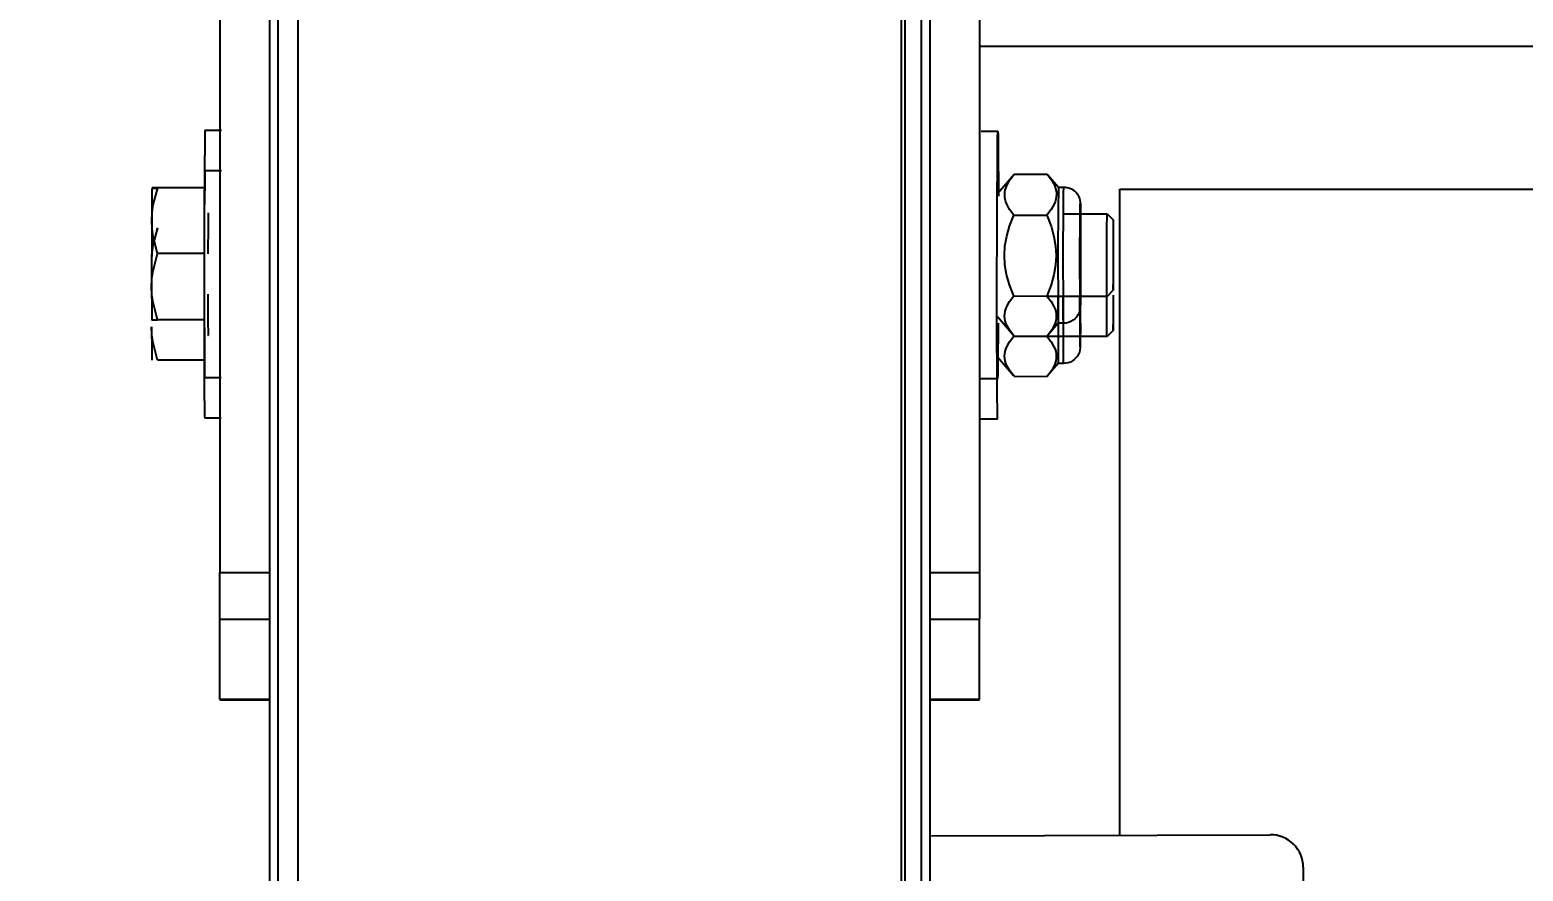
# Model space of a CAD drawing. Header units: millimetres. Extents: x 3109 to 13995, y 24552 to 39949.
# Drawn here: x 8689.6 to 8870.4, y 35240.6 to 35342.5 of the extents above; entities that cross this region are included whole.
import ezdxf

# ---------------------------------------------------------------- set-up
doc = ezdxf.new("R2010")
doc.units = ezdxf.units.MM
doc.header["$LTSCALE"] = 3
doc.layers.add('DomyÅ›lny', color=7, linetype='Continuous')
doc.styles.get("Standard").update_dxf_attribs({"font": 'arial.ttf'})
doc.dimstyles.new('MATEUSZ', dxfattribs={"dimtxt": 35, "dimasz": 16, "dimexe": 0.18, "dimexo": 0.0625, "dimgap": 0.09, "dimtad": 0, "dimdec": 0, "dimdsep": 46, "dimtxsty": 'Standard', "dimblk": 'DOT', "dimcen": 0.09, "dimse1": 1, "dimse2": 1, "dimadec": 0, "dimazin": 0, "dimtfac": 1, "dimtdec": 0, "dimtofl": 0, "dimtmove": 0, "dimatfit": 3, "dimfxl": 1, "dimtolj": 1, "dimtzin": 0, "dimlwd": 9, "dimlwe": 9, "dimarcsym": 0})

# ---------------------------------------------------------------- blocks, each defined once
blk = doc.blocks.new('_Dot')
at = {"color": 0, "linetype": 'ByBlock', "lineweight": -2}
blk.add_line((-0.5, 0), (-1, 0), dxfattribs=at)
at = {"color": 0, "linetype": 'ByBlock', "const_width": 0.5}
blk.add_lwpolyline([(-0.25, 0, 1), (0.25, 0, 1)], format="xyb", close=True, dxfattribs=at)
blk = doc.blocks.new('*D26')
at = {"color": 0, "lineweight": 9, "transparency": 16777216}
for p, q in [((8052.33, 35775.97), (8052.33, 34715.51)), ((8052.33, 33354.53), (8052.33, 34414.99))]:
    blk.add_line(p, q, dxfattribs=at)
at = {"layer": 'Defpoints', "color": 0, "transparency": 16777216}
for p in [(8768.57, 35791.97), (8052.33, 33338.53), (8658.57, 33338.53)]:
    blk.add_point(p, dxfattribs=at)
at = {"color": 0, "lineweight": 9, "transparency": 16777216, "xscale": 16, "yscale": 16, "zscale": 16}
for p, rotation in [((8052.33, 35791.97), 90), ((8052.33, 33338.53), 270)]:
    blk.add_blockref('_Dot', p, dxfattribs=dict(at, rotation=rotation))
at = {"color": 0, "transparency": 16777216, "insert": (8052.33, 34565.25), "char_height": 100, "attachment_point": 5, "rotation": 90}
blk.add_mtext('\\A1;2453', dxfattribs=at)

msp = doc.modelspace()

# ---------------------------------------------------------------- linework, layer by layer
at = {"layer": 'DomyÅ›lny'}
for p, q in [((8719.59, 35692.97), (8719.59, 33346.53)), ((8722.07, 33346.53), (8722.07, 35693.12)), ((8795.07, 35693.12), (8795.07, 33346.53)), ((8797.54, 33346.53), (8797.54, 35692.97)), ((8718.57, 35692.61), (8718.57, 33346.53)), ((8795.57, 33346.53), (8795.57, 35692.61)), ((8798.57, 33346.53), (8798.57, 35692.61)), ((8712.57, 35346.05), (8712.57, 35276.73)), ((8804.57, 35346.05), (8804.57, 35276.73)), ((9051.1, 35340.49), (8804.57, 35340.49)), ((8710.78, 35330.33), (8712.78, 35330.32)), ((8804.78, 35330.21), (8806.78, 35330.21)), ((8710.78, 35325.45), (8712.78, 35325.45)), ((8806.77, 35322.71), (8808.77, 35325.01)), ((8808.77, 35325.02), (8812.77, 35325.01)), ((8812.83, 35324.94), (8814.12, 35323.45)), ((8710.75, 35323.35), (8705.06, 35323.36)), ((8814.12, 35323.45), (8814.77, 35323.45)), ((8821.57, 35244.92), (8821.57, 35323.21)), ((8821.57, 35323.21), (9051.17, 35323.21)), ((8808.72, 35320.06), (8812.72, 35320.06)), ((8814.73, 35320.2), (8820.02, 35320.19)), ((8820.02, 35320.19), (8820.77, 35319.44)), ((8710.71, 35315.38), (8705.02, 35315.39)), ((8808.71, 35310.25), (8812.71, 35310.24)), ((8820, 35310.19), (8812.69, 35310.2)), ((8820.76, 35310.94), (8820, 35310.19)), ((8808.69, 35305.46), (8806.75, 35307.71)), ((8710.73, 35307.35), (8705.04, 35307.36)), ((8814.1, 35306.95), (8812.75, 35305.39)), ((8814.75, 35306.95), (8814.1, 35306.95)), ((8820.76, 35306.07), (8820, 35305.32)), ((8808.75, 35305.39), (8812.75, 35305.38)), ((8820, 35305.32), (8812.7, 35305.33)), ((8710.73, 35302.48), (8705.04, 35302.49)), ((8808.69, 35300.59), (8806.75, 35302.84)), ((8808.75, 35300.52), (8812.75, 35300.51)), ((8814.1, 35302.08), (8812.75, 35300.52)), ((8814.75, 35302.08), (8814.1, 35302.08)), ((8712.74, 35300.32), (8710.74, 35300.33)), ((8806.74, 35300.21), (8804.74, 35300.21)), ((8712.74, 35295.45), (8710.74, 35295.45)), ((8806.74, 35295.34), (8804.74, 35295.34)), ((8712.57, 35276.73), (8718.57, 35276.73)), ((8798.57, 35276.73), (8804.57, 35276.73)), ((8712.57, 35261.34), (8712.57, 35271.08)), ((8712.57, 35271.08), (8718.57, 35271.08)), ((8798.57, 35271.08), (8804.57, 35271.08)), ((8804.57, 35261.34), (8804.57, 35271.08)), ((8718.57, 35261.34), (8712.57, 35261.34)), ((8718.57, 35261.29), (8712.57, 35261.29)), ((8804.57, 35261.34), (8798.57, 35261.34)), ((8804.57, 35261.29), (8798.57, 35261.29)), ((8798.76, 35244.85), (8839.76, 35244.98)), ((8843.77, 35241.04), (8843.89, 35204.43))]:
    msp.add_line(p, q, dxfattribs=at)
for points in [[(8710.78, 35330.32, 0), (8710.78, 35330.32, 0), (8710.78, 35330.32, 0), (8710.78, 35330.32, 0), (8710.78, 35330.32, 0), (8710.78, 35330.32, 0), (8710.77, 35330.28, 0), (8710.77, 35330.12, 0), (8710.75, 35329.37, 0), (8710.69, 35321.09, 0), (8710.67, 35310.05, 0), (8710.7, 35302.82, 0), (8710.72, 35300.9, 0), (8710.73, 35300.46, 0), (8710.74, 35300.35, 0), (8710.74, 35300.33, 0), (8710.74, 35300.33, 0), (8710.74, 35300.33, 0), (8710.74, 35300.33, 0), (8710.74, 35300.33, 0), (8710.74, 35300.33, 0), (8710.74, 35300.33, 0), (8710.74, 35300.33, 0), (8710.74, 35300.33, 0), (8710.74, 35300.33, 0), (8710.74, 35300.33, 0), (8710.74, 35300.33, 0), (8710.74, 35300.33, 0), (8710.74, 35300.33, 0), (8710.74, 35300.33, 0), (8710.74, 35300.33, 0), (8710.74, 35300.33, 0), (8710.74, 35300.33, 0), (8710.74, 35300.33, 0), (8710.74, 35300.33, 0)], [(8806.74, 35300.21, 0), (8806.74, 35300.21, 0), (8806.74, 35300.21, 0), (8806.74, 35300.21, 0), (8806.74, 35300.21, 0), (8806.74, 35300.21, 0), (8806.74, 35300.21, 0), (8806.74, 35300.21, 0), (8806.74, 35300.21, 0), (8806.74, 35300.21, 0), (8806.74, 35300.21, 0), (8806.74, 35300.21, 0), (8806.74, 35300.21, 0), (8806.74, 35300.21, 0), (8806.74, 35300.21, 0), (8806.74, 35300.21, 0), (8806.74, 35300.21, 0), (8806.74, 35300.21, 0), (8806.74, 35300.21, 0), (8806.74, 35300.21, 0), (8806.74, 35300.25, 0), (8806.73, 35300.42, 0), (8806.71, 35301.18, 0), (8806.67, 35309.47, 0), (8806.69, 35320.52, 0), (8806.73, 35327.67, 0), (8806.75, 35329.59, 0), (8806.77, 35330.05, 0), (8806.77, 35330.17, 0), (8806.78, 35330.2, 0), (8806.78, 35330.2, 0), (8806.78, 35330.21, 0), (8806.78, 35330.21, 0), (8806.78, 35330.21, 0), (8806.78, 35330.21, 0)], [(8806.78, 35330.21, 0), (8806.78, 35330.21, 0), (8806.78, 35330.21, 0), (8806.78, 35330.21, 0), (8806.78, 35330.21, 0), (8806.78, 35330.21, 0), (8806.78, 35330.21, 0), (8806.78, 35330.21, 0), (8806.78, 35330.21, 0), (8806.78, 35330.21, 0), (8806.78, 35330.21, 0), (8806.78, 35330.21, 0), (8806.78, 35330.21, 0), (8806.78, 35330.21, 0), (8806.78, 35330.21, 0), (8806.78, 35330.21, 0), (8806.78, 35330.2, 0), (8806.78, 35330.2, 0), (8806.78, 35330.2, 0), (8806.79, 35330.13, 0), (8806.8, 35329.81, 0), (8806.82, 35328.38, 0), (8806.85, 35322.35, 0)], [(8710.78, 35325.45, 0), (8710.78, 35325.45, 0), (8710.78, 35325.45, 0), (8710.78, 35325.45, 0), (8710.78, 35325.45, 0), (8710.78, 35325.45, 0), (8710.77, 35325.42, 0), (8710.77, 35325.26, 0), (8710.75, 35324.57, 0), (8710.72, 35321.33, 0)], [(8808.72, 35320.06, 0), (8808.21, 35320.74, 0), (8807.86, 35321.37, 0), (8807.75, 35321.67, 0), (8807.67, 35321.96, 0), (8807.62, 35322.25, 0), (8807.61, 35322.54, 0), (8807.63, 35322.83, 0), (8807.68, 35323.12, 0), (8807.77, 35323.41, 0), (8807.89, 35323.71, 0), (8808.25, 35324.34, 0), (8808.77, 35325.02, 0)], [(8812.77, 35325.01, 0), (8813.28, 35324.33, 0), (8813.63, 35323.71, 0), (8813.74, 35323.41, 0), (8813.82, 35323.11, 0), (8813.87, 35322.82, 0), (8813.88, 35322.53, 0), (8813.86, 35322.25, 0), (8813.81, 35321.96, 0), (8813.72, 35321.66, 0), (8813.6, 35321.36, 0), (8813.24, 35320.74, 0), (8812.72, 35320.06, 0)], [(8704.33, 35319.37, 0), (8704.38, 35320.33, 0), (8704.51, 35321.3, 0), (8705.06, 35323.36, 0)], [(8704.37, 35323.33, 0), (8704.37, 35323.33, 0), (8704.37, 35323.33, 0), (8704.37, 35323.33, 0), (8704.37, 35323.33, 0), (8704.37, 35323.33, 0), (8704.37, 35323.33, 0), (8704.37, 35323.33, 0), (8704.37, 35323.33, 0), (8704.37, 35323.33, 0), (8704.37, 35323.33, 0), (8704.37, 35323.33, 0), (8704.37, 35323.33, 0), (8704.37, 35323.33, 0), (8704.37, 35323.33, 0), (8704.37, 35323.33, 0), (8704.37, 35323.33, 0), (8704.37, 35323.33, 0), (8704.37, 35323.29, 0), (8704.36, 35323.12, 0), (8704.35, 35322.37, 0), (8704.33, 35319.37, 0)], [(8705.06, 35323.36, 0), (8704.54, 35323.35, 0), (8704.41, 35323.34, 0), (8704.38, 35323.34, 0), (8704.38, 35323.34, 0), (8704.37, 35323.33, 0), (8704.37, 35323.33, 0), (8704.37, 35323.33, 0), (8704.37, 35323.33, 0), (8704.37, 35323.33, 0), (8704.37, 35323.33, 0), (8704.37, 35323.33, 0), (8704.37, 35323.33, 0), (8704.37, 35323.33, 0), (8704.37, 35323.33, 0), (8704.37, 35323.33, 0), (8704.37, 35323.33, 0), (8704.37, 35323.33, 0), (8704.37, 35323.33, 0), (8704.37, 35323.33, 0), (8704.37, 35323.33, 0), (8704.37, 35323.33, 0), (8704.37, 35323.33, 0), (8704.37, 35323.33, 0)], [(8704.37, 35323.33, 0), (8704.37, 35323.33, 0), (8704.37, 35323.33, 0), (8704.37, 35323.33, 0), (8704.37, 35323.33, 0), (8704.38, 35323.33, 0), (8704.39, 35323.33, 0), (8704.48, 35323.32, 0), (8705.11, 35323.3, 0)], [(8814.12, 35323.45, 0), (8814.12, 35323.45, 0), (8814.12, 35323.45, 0), (8814.12, 35323.45, 0), (8814.12, 35323.45, 0), (8814.12, 35323.45, 0), (8814.12, 35323.45, 0), (8814.12, 35323.45, 0), (8814.12, 35323.45, 0), (8814.12, 35323.45, 0), (8814.12, 35323.45, 0), (8814.12, 35323.45, 0), (8814.12, 35323.44, 0), (8814.12, 35323.42, 0), (8814.11, 35323.33, 0), (8814.11, 35322.91, 0), (8814.09, 35321.12, 0), (8814.06, 35315.15, 0)], [(8814.71, 35315.15, 0), (8814.73, 35321, 0), (8814.75, 35322.85, 0), (8814.76, 35323.3, 0), (8814.77, 35323.41, 0), (8814.77, 35323.44, 0), (8814.77, 35323.44, 0), (8814.77, 35323.45, 0), (8814.77, 35323.45, 0), (8814.77, 35323.45, 0), (8814.77, 35323.45, 0), (8814.77, 35323.45, 0)], [(8814.77, 35323.45, 0), (8814.96, 35323.44, 0), (8815.14, 35323.41, 0), (8815.33, 35323.37, 0), (8815.51, 35323.31, 0), (8815.68, 35323.23, 0), (8815.85, 35323.13, 0), (8816.01, 35323.02, 0), (8816.15, 35322.89, 0), (8816.29, 35322.75, 0), (8816.41, 35322.59, 0), (8816.51, 35322.42, 0), (8816.6, 35322.25, 0), (8816.67, 35322.07, 0), (8816.72, 35321.89, 0), (8816.76, 35321.62, 0), (8816.8, 35318.35, 0), (8816.79, 35312.36, 0), (8816.77, 35309.29, 0), (8816.76, 35308.95, 0), (8816.74, 35308.72, 0), (8816.7, 35308.47, 0), (8816.61, 35308.2, 0), (8816.48, 35307.94, 0), (8816.32, 35307.7, 0), (8816.12, 35307.48, 0), (8815.89, 35307.3, 0), (8815.62, 35307.15, 0), (8815.35, 35307.04, 0), (8815.05, 35306.97, 0), (8814.75, 35306.95, 0)], [(8711.17, 35320.32, 0), (8711.17, 35320.32, 0), (8711.17, 35320.32, 0), (8711.17, 35320.32, 0), (8711.17, 35320.32, 0), (8711.17, 35320.32, 0), (8711.17, 35320.32, 0), (8711.17, 35320.32, 0), (8711.17, 35320.32, 0), (8711.17, 35320.32, 0), (8711.17, 35320.32, 0), (8711.17, 35320.32, 0), (8711.17, 35320.32, 0), (8711.17, 35320.31, 0), (8711.16, 35320.25, 0), (8711.16, 35320, 0), (8711.15, 35318.93, 0), (8711.13, 35315.35, 0)], [(8816.72, 35315.16, 0), (8816.74, 35319.59, 0), (8816.75, 35320.99, 0), (8816.76, 35321.33, 0), (8816.76, 35321.42, 0), (8816.77, 35321.44, 0), (8816.77, 35321.44, 0), (8816.77, 35321.44, 0), (8816.77, 35321.44, 0), (8816.77, 35321.44, 0), (8816.77, 35321.44, 0), (8816.77, 35321.44, 0)], [(8816.77, 35321.44, 0), (8816.77, 35321.44, 0), (8816.77, 35321.44, 0), (8816.77, 35321.44, 0), (8816.77, 35321.44, 0), (8816.77, 35321.44, 0), (8816.77, 35321.44, 0), (8816.77, 35321.44, 0), (8816.77, 35321.44, 0), (8816.77, 35321.44, 0), (8816.77, 35321.44, 0), (8816.77, 35321.44, 0), (8816.77, 35321.44, 0), (8816.77, 35321.44, 0), (8816.77, 35321.44, 0), (8816.77, 35321.44, 0), (8816.77, 35321.44, 0), (8816.77, 35321.44, 0), (8816.77, 35321.44, 0), (8816.77, 35321.41, 0), (8816.78, 35321.25, 0), (8816.79, 35320.53, 0), (8816.8, 35314.23, 0), (8816.76, 35309.08, 0), (8816.76, 35308.98, 0), (8816.75, 35308.95, 0), (8816.75, 35308.95, 0), (8816.75, 35308.95, 0), (8816.75, 35308.95, 0), (8816.75, 35308.94, 0), (8816.75, 35308.94, 0), (8816.75, 35308.94, 0), (8816.75, 35308.94, 0), (8816.75, 35308.94, 0), (8816.75, 35308.94, 0), (8816.75, 35308.94, 0), (8816.75, 35308.94, 0), (8816.75, 35308.94, 0), (8816.75, 35308.94, 0), (8816.75, 35308.94, 0), (8816.75, 35308.94, 0), (8816.75, 35308.94, 0), (8816.75, 35308.94, 0), (8816.75, 35308.94, 0), (8816.75, 35308.94, 0), (8816.75, 35308.94, 0), (8816.75, 35308.95, 0), (8816.75, 35308.95, 0), (8816.75, 35308.95, 0), (8816.75, 35308.97, 0), (8816.75, 35309.06, 0), (8816.74, 35309.47, 0), (8816.72, 35315.16, 0)], [(8704.33, 35319.37, 0), (8704.32, 35311.37, 0)], [(8705.02, 35315.39, 0), (8704.49, 35317.45, 0), (8704.37, 35318.42, 0), (8704.33, 35319.37, 0)], [(8704.33, 35314.5, 0), (8704.38, 35315.46, 0), (8704.51, 35316.42, 0), (8705.06, 35318.49, 0)], [(8808.71, 35310.25, 0), (8808.19, 35311.6, 0), (8807.84, 35312.84, 0), (8807.64, 35314.01, 0), (8807.58, 35315.16, 0), (8807.64, 35316.3, 0), (8807.85, 35317.48, 0), (8808.2, 35318.72, 0), (8808.72, 35320.06, 0)], [(8812.72, 35320.06, 0), (8813.23, 35318.71, 0), (8813.58, 35317.47, 0), (8813.78, 35316.29, 0), (8813.85, 35315.15, 0), (8813.78, 35314, 0), (8813.58, 35312.83, 0), (8813.22, 35311.59, 0), (8812.71, 35310.24, 0)], [(8816.77, 35319.38, 0), (8816.77, 35319.38, 0), (8816.77, 35319.38, 0), (8816.77, 35319.38, 0), (8816.77, 35319.38, 0), (8816.77, 35319.38, 0), (8816.76, 35319.37, 0), (8816.76, 35319.32, 0), (8816.76, 35319.11, 0), (8816.74, 35316.8, 0), (8816.74, 35313.72, 0), (8816.74, 35311.7, 0), (8816.75, 35311.17, 0), (8816.75, 35311.04, 0), (8816.75, 35311.01, 0), (8816.75, 35311.01, 0), (8816.75, 35311.01, 0), (8816.75, 35311.01, 0), (8816.75, 35311.01, 0), (8816.75, 35311.01, 0), (8816.75, 35311.01, 0), (8816.75, 35311.01, 0), (8816.75, 35311.01, 0), (8816.75, 35311.01, 0), (8816.75, 35311.01, 0), (8816.75, 35311.01, 0), (8816.75, 35311.01, 0), (8816.75, 35311.01, 0), (8816.75, 35311.01, 0), (8816.75, 35311.01, 0), (8816.76, 35311.01, 0), (8816.76, 35311.01, 0), (8816.76, 35311.01, 0), (8816.76, 35311.01, 0), (8816.76, 35311.01, 0)], [(8819.98, 35315.22, 0), (8819.99, 35318.73, 0), (8820.01, 35319.84, 0), (8820.01, 35320.11, 0), (8820.01, 35320.17, 0), (8820.02, 35320.19, 0), (8820.02, 35320.19, 0), (8820.02, 35320.19, 0), (8820.02, 35320.19, 0), (8820.02, 35320.19, 0), (8820.02, 35320.19, 0), (8820.02, 35320.19, 0), (8820.02, 35320.19, 0), (8820.02, 35320.19, 0), (8820.02, 35320.19, 0), (8820.02, 35320.19, 0), (8820.02, 35320.19, 0), (8820.02, 35320.19, 0), (8820.02, 35320.19, 0)], [(8820.79, 35315.16, 0), (8820.78, 35318.18, 0), (8820.77, 35319.13, 0), (8820.77, 35319.36, 0), (8820.77, 35319.42, 0), (8820.77, 35319.43, 0), (8820.77, 35319.44, 0), (8820.77, 35319.44, 0), (8820.77, 35319.44, 0), (8820.77, 35319.44, 0), (8820.77, 35319.44, 0), (8820.77, 35319.44, 0), (8820.77, 35319.44, 0), (8820.77, 35319.44, 0), (8820.77, 35319.44, 0), (8820.77, 35319.44, 0), (8820.77, 35319.44, 0), (8820.77, 35319.44, 0), (8820.77, 35319.44, 0), (8820.77, 35319.44, 0), (8820.77, 35319.44, 0), (8820.77, 35319.44, 0), (8820.77, 35319.44, 0), (8820.77, 35319.44, 0), (8820.77, 35319.44, 0), (8820.77, 35319.44, 0), (8820.77, 35319.44, 0), (8820.77, 35319.44, 0), (8820.77, 35319.44, 0), (8820.77, 35319.44, 0), (8820.77, 35319.44, 0), (8820.76, 35319.43, 0), (8820.76, 35319.38, 0), (8820.76, 35319.16, 0), (8820.75, 35318.24, 0), (8820.74, 35315.21, 0)], [(8704.32, 35311.37, 0), (8704.36, 35312.34, 0), (8704.49, 35313.31, 0), (8705.02, 35315.39, 0)], [(8814.06, 35315.15, 0), (8814.07, 35309.33, 0), (8814.09, 35307.51, 0), (8814.09, 35307.08, 0), (8814.1, 35306.98, 0), (8814.1, 35306.95, 0), (8814.1, 35306.95, 0), (8814.1, 35306.95, 0), (8814.1, 35306.95, 0), (8814.1, 35306.95, 0), (8814.1, 35306.95, 0), (8814.1, 35306.95, 0), (8814.1, 35306.95, 0), (8814.1, 35306.95, 0), (8814.1, 35306.95, 0), (8814.1, 35306.95, 0), (8814.1, 35306.95, 0), (8814.1, 35306.95, 0), (8814.1, 35306.95, 0), (8814.1, 35306.95, 0), (8814.1, 35306.95, 0), (8814.1, 35306.95, 0), (8814.1, 35306.95, 0), (8814.1, 35306.95, 0), (8814.1, 35306.95, 0), (8814.1, 35306.95, 0)], [(8814.75, 35306.95, 0), (8814.75, 35306.95, 0), (8814.75, 35306.95, 0), (8814.75, 35306.95, 0), (8814.75, 35306.95, 0), (8814.75, 35306.95, 0), (8814.75, 35306.95, 0), (8814.75, 35306.95, 0), (8814.75, 35306.95, 0), (8814.75, 35306.95, 0), (8814.75, 35306.95, 0), (8814.75, 35306.95, 0), (8814.75, 35306.95, 0), (8814.75, 35306.97, 0), (8814.74, 35307.06, 0), (8814.73, 35307.48, 0), (8814.72, 35309.25, 0), (8814.71, 35315.15, 0)], [(8820, 35310.19, 0), (8820, 35310.19, 0), (8820, 35310.19, 0), (8820, 35310.19, 0), (8820, 35310.19, 0), (8820, 35310.19, 0), (8820, 35310.19, 0), (8820, 35310.19, 0), (8820, 35310.19, 0), (8820, 35310.19, 0), (8820, 35310.19, 0), (8820, 35310.19, 0), (8820, 35310.19, 0), (8820, 35310.2, 0), (8820, 35310.26, 0), (8819.99, 35310.51, 0), (8819.99, 35311.6, 0), (8819.98, 35315.22, 0)], [(8820.74, 35315.21, 0), (8820.74, 35312.2, 0), (8820.75, 35311.25, 0), (8820.75, 35311.02, 0), (8820.75, 35310.96, 0), (8820.75, 35310.95, 0), (8820.75, 35310.94, 0), (8820.75, 35310.94, 0), (8820.76, 35310.94, 0), (8820.76, 35310.94, 0), (8820.76, 35310.94, 0), (8820.76, 35310.94, 0), (8820.76, 35310.94, 0), (8820.76, 35310.94, 0), (8820.76, 35310.94, 0), (8820.76, 35310.94, 0), (8820.76, 35310.94, 0), (8820.76, 35310.94, 0), (8820.76, 35310.94, 0), (8820.76, 35310.94, 0), (8820.76, 35310.94, 0), (8820.76, 35310.94, 0), (8820.76, 35310.94, 0), (8820.76, 35310.94, 0), (8820.76, 35310.94, 0), (8820.76, 35310.94, 0), (8820.76, 35310.94, 0), (8820.76, 35310.94, 0), (8820.76, 35310.94, 0), (8820.76, 35310.94, 0), (8820.76, 35310.94, 0), (8820.76, 35310.95, 0), (8820.76, 35311, 0), (8820.76, 35311.21, 0), (8820.77, 35312.14, 0), (8820.79, 35315.16, 0)], [(8704.32, 35311.37, 0), (8704.33, 35308.43, 0), (8704.34, 35307.61, 0), (8704.35, 35307.4, 0), (8704.35, 35307.35, 0), (8704.35, 35307.34, 0), (8704.35, 35307.33, 0), (8704.35, 35307.33, 0), (8704.35, 35307.33, 0), (8704.35, 35307.33, 0), (8704.35, 35307.33, 0)], [(8705.04, 35307.36, 0), (8704.5, 35309.44, 0), (8704.36, 35310.41, 0), (8704.32, 35311.37, 0)], [(8711.13, 35310.48, 0), (8711.14, 35306.94, 0), (8711.15, 35305.82, 0), (8711.15, 35305.54, 0), (8711.15, 35305.48, 0), (8711.15, 35305.46, 0), (8711.16, 35305.46, 0), (8711.16, 35305.45, 0), (8711.16, 35305.45, 0), (8711.16, 35305.45, 0), (8711.16, 35305.45, 0), (8711.16, 35305.45, 0)], [(8808.75, 35305.39, 0), (8808.23, 35306.06, 0), (8807.87, 35306.67, 0), (8807.75, 35306.97, 0), (8807.66, 35307.25, 0), (8807.61, 35307.54, 0), (8807.59, 35307.82, 0), (8807.61, 35308.1, 0), (8807.65, 35308.39, 0), (8807.73, 35308.67, 0), (8807.85, 35308.97, 0), (8808.19, 35309.58, 0), (8808.71, 35310.25, 0)], [(8812.71, 35310.24, 0), (8813.23, 35309.58, 0), (8813.58, 35308.96, 0), (8813.71, 35308.67, 0), (8813.79, 35308.38, 0), (8813.84, 35308.09, 0), (8813.86, 35307.81, 0), (8813.85, 35307.53, 0), (8813.8, 35307.25, 0), (8813.72, 35306.96, 0), (8813.6, 35306.66, 0), (8813.26, 35306.05, 0), (8812.75, 35305.38, 0)], [(8814.06, 35310.28, 0), (8814.07, 35304.46, 0), (8814.09, 35302.64, 0), (8814.09, 35302.21, 0), (8814.1, 35302.11, 0), (8814.1, 35302.08, 0), (8814.1, 35302.08, 0), (8814.1, 35302.08, 0), (8814.1, 35302.08, 0), (8814.1, 35302.08, 0), (8814.1, 35302.08, 0), (8814.1, 35302.08, 0), (8814.1, 35302.08, 0), (8814.1, 35302.08, 0), (8814.1, 35302.08, 0), (8814.1, 35302.08, 0), (8814.1, 35302.08, 0), (8814.1, 35302.08, 0), (8814.1, 35302.08, 0), (8814.1, 35302.08, 0), (8814.1, 35302.08, 0), (8814.1, 35302.08, 0), (8814.1, 35302.08, 0), (8814.1, 35302.08, 0), (8814.1, 35302.08, 0), (8814.1, 35302.08, 0)], [(8814.75, 35302.08, 0), (8814.75, 35302.08, 0), (8814.75, 35302.08, 0), (8814.75, 35302.08, 0), (8814.75, 35302.08, 0), (8814.75, 35302.08, 0), (8814.75, 35302.08, 0), (8814.75, 35302.08, 0), (8814.75, 35302.08, 0), (8814.75, 35302.08, 0), (8814.75, 35302.08, 0), (8814.75, 35302.08, 0), (8814.75, 35302.08, 0), (8814.75, 35302.1, 0), (8814.74, 35302.19, 0), (8814.73, 35302.6, 0), (8814.72, 35304.38, 0), (8814.71, 35310.28, 0)], [(8816.75, 35304.07, 0), (8816.75, 35304.07, 0), (8816.75, 35304.07, 0), (8816.75, 35304.07, 0), (8816.75, 35304.07, 0), (8816.75, 35304.07, 0), (8816.75, 35304.07, 0), (8816.75, 35304.07, 0), (8816.75, 35304.07, 0), (8816.75, 35304.07, 0), (8816.75, 35304.07, 0), (8816.75, 35304.07, 0), (8816.75, 35304.08, 0), (8816.75, 35304.09, 0), (8816.75, 35304.16, 0), (8816.74, 35304.47, 0), (8816.73, 35305.82, 0), (8816.72, 35310.29, 0)], [(8816.74, 35311.06, 0), (8816.74, 35307.66, 0), (8816.75, 35306.5, 0), (8816.75, 35306.22, 0), (8816.75, 35306.15, 0), (8816.75, 35306.14, 0), (8816.75, 35306.14, 0), (8816.75, 35306.14, 0), (8816.75, 35306.14, 0), (8816.75, 35306.14, 0), (8816.75, 35306.14, 0), (8816.75, 35306.14, 0), (8816.75, 35306.14, 0), (8816.75, 35306.14, 0), (8816.75, 35306.14, 0), (8816.75, 35306.14, 0), (8816.75, 35306.14, 0), (8816.75, 35306.14, 0), (8816.76, 35306.14, 0), (8816.76, 35306.14, 0), (8816.76, 35306.14, 0), (8816.76, 35306.14, 0), (8816.76, 35306.14, 0), (8816.76, 35306.14, 0)], [(8820, 35305.32, 0), (8820, 35305.32, 0), (8820, 35305.32, 0), (8820, 35305.32, 0), (8820, 35305.32, 0), (8820, 35305.32, 0), (8820, 35305.32, 0), (8820, 35305.32, 0), (8820, 35305.32, 0), (8820, 35305.32, 0), (8820, 35305.32, 0), (8820, 35305.32, 0), (8820, 35305.32, 0), (8820, 35305.33, 0), (8820, 35305.39, 0), (8819.99, 35305.64, 0), (8819.99, 35306.73, 0), (8819.98, 35310.35, 0)], [(8820.74, 35310.34, 0), (8820.74, 35307.33, 0), (8820.75, 35306.38, 0), (8820.75, 35306.14, 0), (8820.75, 35306.09, 0), (8820.75, 35306.07, 0), (8820.75, 35306.07, 0), (8820.75, 35306.07, 0), (8820.76, 35306.07, 0), (8820.76, 35306.07, 0), (8820.76, 35306.07, 0), (8820.76, 35306.07, 0), (8820.76, 35306.07, 0), (8820.76, 35306.07, 0), (8820.76, 35306.07, 0), (8820.76, 35306.07, 0), (8820.76, 35306.07, 0), (8820.76, 35306.07, 0), (8820.76, 35306.07, 0), (8820.76, 35306.07, 0), (8820.76, 35306.07, 0), (8820.76, 35306.07, 0), (8820.76, 35306.07, 0), (8820.76, 35306.07, 0), (8820.76, 35306.07, 0), (8820.76, 35306.07, 0), (8820.76, 35306.07, 0), (8820.76, 35306.07, 0), (8820.76, 35306.07, 0), (8820.76, 35306.07, 0), (8820.76, 35306.07, 0), (8820.76, 35306.08, 0), (8820.76, 35306.13, 0), (8820.76, 35306.34, 0), (8820.77, 35307.27, 0), (8820.79, 35310.29, 0)], [(8710.67, 35307.98, 0), (8710.69, 35298.87, 0), (8710.72, 35296.25, 0), (8710.73, 35295.64, 0), (8710.74, 35295.5, 0), (8710.74, 35295.46, 0), (8710.74, 35295.46, 0), (8710.74, 35295.46, 0), (8710.74, 35295.46, 0), (8710.74, 35295.45, 0), (8710.74, 35295.45, 0), (8710.74, 35295.45, 0), (8710.74, 35295.45, 0), (8710.74, 35295.45, 0), (8710.74, 35295.45, 0), (8710.74, 35295.45, 0), (8710.74, 35295.45, 0), (8710.74, 35295.45, 0), (8710.74, 35295.45, 0), (8710.74, 35295.45, 0), (8710.74, 35295.45, 0), (8710.74, 35295.45, 0), (8710.74, 35295.45, 0), (8710.74, 35295.45, 0), (8710.74, 35295.45, 0), (8710.74, 35295.45, 0)], [(8806.74, 35295.34, 0), (8806.74, 35295.34, 0), (8806.74, 35295.34, 0), (8806.74, 35295.34, 0), (8806.74, 35295.34, 0), (8806.74, 35295.34, 0), (8806.74, 35295.34, 0), (8806.74, 35295.34, 0), (8806.74, 35295.34, 0), (8806.74, 35295.34, 0), (8806.74, 35295.34, 0), (8806.74, 35295.34, 0), (8806.74, 35295.34, 0), (8806.74, 35295.34, 0), (8806.74, 35295.34, 0), (8806.74, 35295.34, 0), (8806.74, 35295.34, 0), (8806.74, 35295.34, 0), (8806.74, 35295.34, 0), (8806.74, 35295.35, 0), (8806.73, 35295.46, 0), (8806.72, 35296, 0), (8806.69, 35298.5, 0), (8806.67, 35307.98, 0)], [(8704.32, 35306.5, 0), (8704.33, 35303.56, 0), (8704.34, 35302.74, 0), (8704.35, 35302.53, 0), (8704.35, 35302.48, 0), (8704.35, 35302.47, 0), (8704.35, 35302.46, 0), (8704.35, 35302.46, 0), (8704.35, 35302.46, 0), (8704.35, 35302.46, 0), (8704.35, 35302.46, 0)], [(8705.04, 35302.49, 0), (8704.5, 35304.57, 0), (8704.36, 35305.54, 0), (8704.32, 35306.5, 0)], [(8704.35, 35307.33, 0), (8704.35, 35307.33, 0), (8704.35, 35307.33, 0), (8704.35, 35307.33, 0), (8704.35, 35307.33, 0), (8704.35, 35307.33, 0), (8704.35, 35307.33, 0), (8704.35, 35307.33, 0), (8704.35, 35307.33, 0), (8704.35, 35307.33, 0), (8704.35, 35307.33, 0), (8704.35, 35307.33, 0), (8704.35, 35307.33, 0), (8704.35, 35307.33, 0), (8704.35, 35307.33, 0), (8704.35, 35307.33, 0), (8704.35, 35307.33, 0), (8704.35, 35307.33, 0), (8704.35, 35307.33, 0), (8704.36, 35307.34, 0), (8704.37, 35307.34, 0), (8704.46, 35307.34, 0), (8705.04, 35307.36, 0)], [(8806.82, 35306.96, 0), (8806.78, 35301.89, 0), (8806.76, 35300.62, 0), (8806.75, 35300.31, 0), (8806.75, 35300.24, 0), (8806.75, 35300.22, 0), (8806.74, 35300.21, 0), (8806.74, 35300.21, 0), (8806.74, 35300.21, 0), (8806.74, 35300.21, 0), (8806.74, 35300.21, 0)], [(8816.79, 35306.95, 0), (8816.76, 35304.31, 0), (8816.75, 35304.01, 0), (8816.72, 35303.69, 0), (8816.65, 35303.44, 0), (8816.54, 35303.19, 0), (8816.41, 35302.95, 0), (8816.24, 35302.74, 0), (8816.04, 35302.55, 0), (8815.82, 35302.38, 0), (8815.57, 35302.25, 0), (8815.31, 35302.15, 0), (8815.03, 35302.1, 0), (8814.75, 35302.08, 0)], [(8808.75, 35300.52, 0), (8808.23, 35301.19, 0), (8807.87, 35301.8, 0), (8807.75, 35302.09, 0), (8807.66, 35302.38, 0), (8807.61, 35302.67, 0), (8807.59, 35302.95, 0), (8807.61, 35303.23, 0), (8807.65, 35303.52, 0), (8807.73, 35303.8, 0), (8807.85, 35304.1, 0), (8808.19, 35304.71, 0), (8808.71, 35305.38, 0)], [(8812.71, 35305.37, 0), (8813.23, 35304.7, 0), (8813.58, 35304.09, 0), (8813.71, 35303.8, 0), (8813.79, 35303.51, 0), (8813.84, 35303.22, 0), (8813.86, 35302.94, 0), (8813.85, 35302.66, 0), (8813.8, 35302.38, 0), (8813.72, 35302.09, 0), (8813.6, 35301.79, 0), (8813.26, 35301.18, 0), (8812.75, 35300.51, 0)], [(8712.57, 35271.08, 0), (8712.57, 35271.29, 0), (8712.57, 35272.27, 0), (8712.57, 35276.73, 0)], [(8804.57, 35276.73, 0), (8804.57, 35271.08, 0)], [(8842.59, 35243.83, 0), (8842.3, 35244.09, 0), (8841.99, 35244.32, 0), (8841.65, 35244.52, 0), (8841.29, 35244.68, 0), (8840.91, 35244.82, 0), (8840.53, 35244.91, 0), (8840.14, 35244.96, 0), (8839.76, 35244.98, 0)], [(8843.77, 35241.04, 0), (8843.75, 35241.42, 0), (8843.69, 35241.8, 0), (8843.59, 35242.18, 0), (8843.46, 35242.55, 0), (8843.29, 35242.9, 0), (8843.08, 35243.24, 0), (8842.85, 35243.55, 0), (8842.59, 35243.83, 0)]]:
    msp.add_polyline3d(points, dxfattribs=at)

# ---------------------------------------------------------------- dimensions: what is measured, and where the dimension line sits
dim = msp.add_linear_dim(base=(8052.33, 33338.53), p1=(8768.57, 35791.97), p2=(8658.57, 33338.53), angle=90, dimstyle='MATEUSZ', override={"dimtxt": 100})
dim.commit()
dim.dimension.update_dxf_attribs({"geometry": '*D26', "text_midpoint": (8052.33, 34565.25)})

doc.saveas('drawing.dxf')
